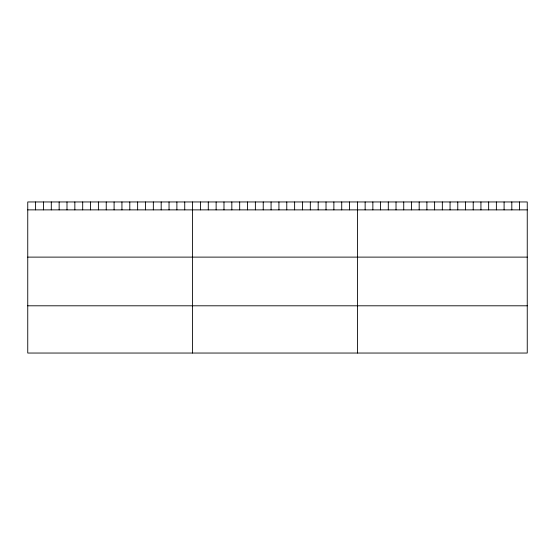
<?xml version="1.0" encoding="UTF-8"?>
<svg xmlns="http://www.w3.org/2000/svg" width="555" height="555" viewBox="0 0 555 555"><rect width="100%" height="100%" fill="white"/><g stroke="black" fill="none" stroke-linecap="round" stroke-linejoin="round"><path stroke-width="0.83" d="M527.25 209.873L527.25 353.042L27.75 353.042L27.75 201.958L527.25 201.958L527.25 209.873L27.75 209.873M27.75 257.118L527.25 257.118M27.75 305.798L527.25 305.798M519.529 201.958L519.529 209.873M511.814 201.958L511.814 209.873M504.093 201.958L504.093 209.873M496.371 201.958L496.371 209.873M488.65 201.958L488.65 209.873M480.935 201.958L480.935 209.873M473.214 201.958L473.214 209.873M465.492 201.958L465.492 209.873M457.771 201.958L457.771 209.873M450.056 201.958L450.056 209.873M442.335 201.958L442.335 209.873M434.614 201.958L434.614 209.873M426.899 201.958L426.899 209.873M419.178 201.958L419.178 209.873M411.456 201.958L411.456 209.873M403.735 201.958L403.735 209.873M396.02 201.958L396.02 209.873M388.299 201.958L388.299 209.873M380.577 201.958L380.577 209.873M372.856 201.958L372.856 209.873M365.141 201.958L365.141 209.873M357.42 201.958L357.42 353.042M349.574 201.958L349.574 209.873M341.72 201.958L341.72 209.873M333.874 201.958L333.874 209.873M326.021 201.958L326.021 209.873M318.175 201.958L318.175 209.873M310.321 201.958L310.321 209.873M302.475 201.958L302.475 209.873M294.629 201.958L294.629 209.873M286.775 201.958L286.775 209.873M278.929 201.958L278.929 209.873M271.076 201.958L271.076 209.873M263.23 201.958L263.23 209.873M255.376 201.958L255.376 209.873M247.53 201.958L247.53 209.873M239.684 201.958L239.684 209.873M231.83 201.958L231.83 209.873M223.984 201.958L223.984 209.873M216.131 201.958L216.131 209.873M208.285 201.958L208.285 209.873M200.431 201.958L200.431 209.873M192.585 201.958L192.585 353.042M184.739 201.958L184.739 209.873M176.885 201.958L176.885 209.873M169.039 201.958L169.039 209.873M161.186 201.958L161.186 209.873M153.34 201.958L153.34 209.873M145.486 201.958L145.486 209.873M137.64 201.958L137.64 209.873M129.794 201.958L129.794 209.873M121.94 201.958L121.94 209.873M114.094 201.958L114.094 209.873M106.241 201.958L106.241 209.873M98.395 201.958L98.395 209.873M90.541 201.958L90.541 209.873M82.695 201.958L82.695 209.873M74.849 201.958L74.849 209.873M66.995 201.958L66.995 209.873M59.149 201.958L59.149 209.873M51.296 201.958L51.296 209.873M43.45 201.958L43.45 209.873M35.596 201.958L35.596 209.873"/></g></svg>
